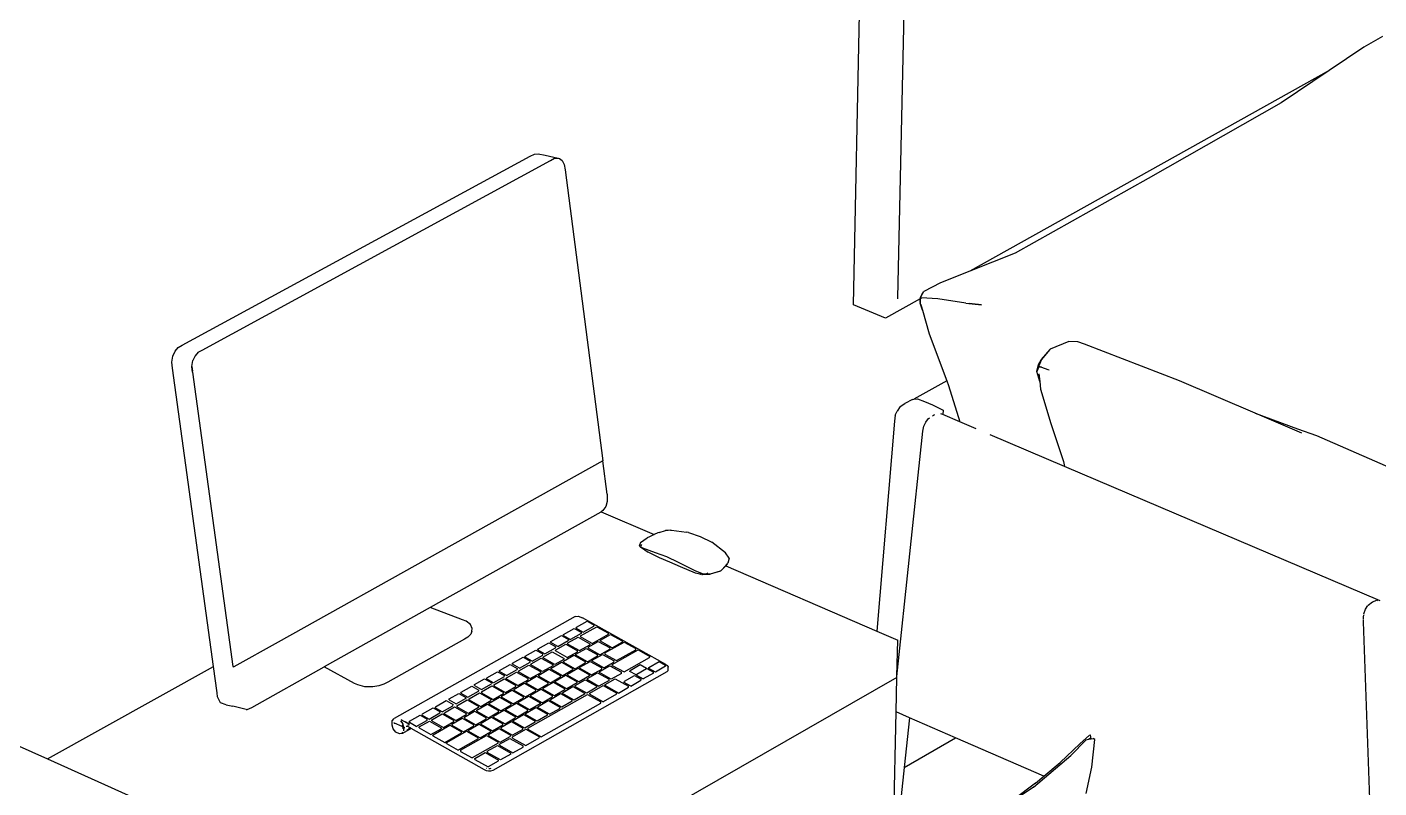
# Model space of a CAD drawing. Header units: millimetres. Extents: x -650 to 3773, y 316 to 2389.
# Drawn here: x -132.5 to -33.5, y 1138.8 to 1194.6 of the extents above; entities that cross this region are included whole.
import ezdxf

# ---------------------------------------------------------------- set-up
doc = ezdxf.new("R2010")
doc.units = ezdxf.units.MM

# ---------------------------------------------------------------- blocks, each defined once
blk = doc.blocks.new('A$C32a77e9e')
for p, q in [((577.871, 479.083), (579.21, 544.712)), ((581.136, 479.582), (582.501, 543.291)), ((615.241, 497.95), (612.701, 496.245)), ((616.611, 498.741), (615.241, 497.95)), ((612.701, 496.245), (586.395, 481.544)), ((612.701, 496.245), (609.179, 493.881)), ((609.179, 493.881), (599.453, 488.327)), ((528.736, 476.112), (554.202, 489.975)), ((554.202, 489.975), (554.511, 490.125)), ((554.511, 490.125), (554.78, 490.13)), ((554.78, 490.13), (555.299, 490.031)), ((555.299, 490.031), (556.263, 489.827)), ((530.178, 475.761), (555.688, 489.663)), ((555.688, 489.663), (555.997, 489.817)), ((555.997, 489.817), (556.263, 489.827)), ((556.263, 489.827), (556.287, 489.807)), ((556.263, 489.827), (556.345, 489.809)), ((556.345, 489.809), (556.538, 489.646)), ((556.538, 489.646), (556.685, 489.364)), ((556.685, 489.364), (556.756, 488.961)), ((556.756, 488.961), (559.524, 467.642)), ((599.453, 488.327), (589.709, 482.853)), ((589.709, 482.853), (586.395, 481.544)), ((586.395, 481.544), (584.25, 480.697)), ((584.25, 480.697), (583.033, 480.042)), ((582.754, 479.51), (580.214, 478.09)), ((581.135, 479.512), (581.136, 479.582)), ((582.754, 479.51), (582.753, 479.19)), ((582.924, 478.69), (582.753, 479.19)), ((582.755, 479.525), (582.754, 479.51)), ((582.763, 479.515), (582.754, 479.51)), ((582.763, 479.531), (582.755, 479.525)), ((582.763, 479.545), (582.781, 479.578)), ((582.81, 479.568), (582.763, 479.531)), ((582.824, 479.549), (582.763, 479.515)), ((582.763, 479.531), (582.763, 479.545)), ((582.763, 479.515), (582.763, 479.531)), ((582.765, 479.252), (582.763, 479.515)), ((582.876, 479.802), (582.765, 479.584)), ((582.765, 479.584), (582.781, 479.578)), ((582.781, 479.578), (582.783, 479.583)), ((582.781, 479.578), (582.81, 479.568)), ((582.79, 479.131), (582.838, 478.993)), ((582.795, 479.606), (582.863, 479.733)), ((582.806, 479.106), (582.838, 478.993)), ((582.831, 479.584), (582.81, 479.568)), ((582.81, 479.568), (582.827, 479.561)), ((584.043, 479.51), (582.831, 479.584)), ((582.876, 479.802), (583.033, 480.042)), ((586.099, 479.196), (584.043, 479.51)), ((586.099, 479.196), (587.252, 479.068)), ((587.252, 479.068), (586.353, 479.162)), ((580.214, 478.09), (577.871, 479.083)), ((582.838, 478.993), (582.924, 478.69)), ((582.924, 478.69), (583.421, 476.95)), ((583.421, 476.95), (584.712, 473.506)), ((593.652, 476.38), (592.287, 475.824)), ((594.303, 476.36), (593.652, 476.38)), ((594.791, 476.203), (594.303, 476.36)), ((601.751, 473.498), (594.791, 476.203)), ((527.973, 474.875), (528.05, 475.322)), ((528.05, 475.322), (528.217, 475.688)), ((528.217, 475.688), (528.442, 475.944)), ((528.442, 475.944), (528.736, 476.112)), ((529.667, 475.349), (529.506, 474.992)), ((529.887, 475.597), (529.667, 475.349)), ((529.887, 475.597), (530.178, 475.761)), ((592.263, 475.798), (591.616, 475.039)), ((591.642, 475.064), (592.267, 475.8)), ((592.267, 475.8), (592.263, 475.798)), ((592.267, 475.8), (592.287, 475.824)), ((528.014, 474.443), (527.973, 474.875)), ((531.011, 452.579), (528.014, 474.443)), ((529.433, 474.562), (529.506, 474.992)), ((529.476, 474.138), (529.433, 474.562)), ((529.433, 474.562), (529.483, 474.216)), ((529.476, 474.138), (532.424, 452.577)), ((591.293, 474.216), (591.43, 474.698)), ((591.293, 474.216), (591.438, 474.586)), ((591.293, 474.216), (591.427, 474.572)), ((591.293, 474.216), (591.302, 474.186)), ((591.436, 474.542), (591.302, 474.186)), ((591.52, 473.459), (591.302, 474.186)), ((591.427, 474.572), (591.616, 475.039)), ((591.43, 474.698), (591.616, 475.039)), ((591.544, 474.518), (591.436, 474.542)), ((591.642, 475.064), (591.453, 474.598)), ((591.453, 474.598), (591.544, 474.518)), ((591.572, 474.512), (591.544, 474.518)), ((591.594, 474.566), (591.572, 474.512)), ((591.631, 474.499), (591.572, 474.512)), ((591.631, 474.499), (592.098, 474.335)), ((592.098, 474.335), (592.193, 474.301)), ((584.712, 473.506), (582.305, 472.151)), ((584.712, 473.506), (584.838, 473.17)), ((584.838, 473.17), (585.666, 470.497)), ((591.459, 474.018), (591.52, 473.459)), ((591.52, 473.459), (591.581, 472.9)), ((607.296, 471.133), (601.751, 473.498)), ((582.305, 472.151), (582.568, 472.189)), ((582.568, 472.189), (583.067, 471.997)), ((591.581, 472.9), (592.318, 470.38)), ((580.926, 470.997), (581.066, 471.285)), ((581.3, 471.635), (581.066, 471.285)), ((581.3, 471.635), (581.643, 471.837)), ((582.189, 472.135), (581.643, 471.837)), ((582.189, 472.135), (582.305, 472.151)), ((583.067, 471.997), (583.652, 471.736)), ((583.652, 471.736), (584.441, 471.35)), ((584.441, 471.35), (584.408, 471.033)), ((580.869, 470.557), (579.593, 455.169)), ((580.926, 470.997), (580.869, 470.557)), ((582.96, 469.806), (583.035, 470.177)), ((583.035, 470.177), (583.172, 470.486)), ((583.172, 470.486), (583.374, 470.738)), ((583.374, 470.738), (583.456, 470.795)), ((583.653, 470.932), (583.736, 470.989)), ((583.736, 470.989), (583.825, 471.028)), ((584.408, 471.033), (584.268, 471.092)), ((585.666, 470.497), (584.408, 471.033)), ((586.869, 469.985), (585.666, 470.497)), ((592.318, 470.38), (593.26, 467.595)), ((607.296, 471.133), (610.392, 469.997)), ((610.714, 469.675), (607.296, 471.133)), ((581.061, 451.847), (582.96, 469.806)), ((593.339, 467.229), (587.894, 469.548)), ((610.392, 469.997), (611.778, 469.489)), ((611.778, 469.489), (619.154, 466.28)), ((559.524, 467.641), (535.743, 454.365)), ((559.527, 467.641), (559.524, 467.642)), ((559.524, 467.642), (559.524, 467.641)), ((559.844, 465.201), (559.527, 467.641)), ((593.26, 467.595), (593.339, 467.229)), ((616.432, 457.395), (593.339, 467.229)), ((559.734, 464.303), (559.532, 464.014)), ((559.845, 464.668), (559.734, 464.303)), ((559.844, 465.201), (559.845, 464.668)), ((559.373, 463.883), (546.895, 456.892)), ((559.414, 463.917), (559.373, 463.883)), ((559.532, 464.014), (559.414, 463.917)), ((559.414, 463.917), (563.286, 462.239)), ((563.554, 462.362), (563.286, 462.239)), ((563.644, 462.392), (563.554, 462.362)), ((563.644, 462.392), (564.108, 462.536)), ((564.31, 462.548), (564.108, 462.536)), ((564.31, 462.548), (564.116, 462.535)), ((564.484, 462.56), (564.31, 462.548)), ((564.484, 462.56), (564.542, 462.562)), ((564.542, 462.562), (565.652, 462.412)), ((565.787, 462.392), (565.652, 462.412)), ((565.787, 462.392), (566.659, 462.102)), ((562.292, 461.653), (562.201, 461.464)), ((562.242, 461.376), (562.201, 461.464)), ((562.242, 461.376), (562.283, 461.35)), ((562.276, 461.337), (562.283, 461.35)), ((562.276, 461.337), (562.833, 460.947)), ((562.283, 461.35), (562.292, 461.368)), ((562.283, 461.35), (562.422, 461.263)), ((562.292, 461.653), (562.77, 461.999)), ((562.31, 461.4), (562.373, 461.518)), ((562.938, 462.079), (562.77, 461.999)), ((563.286, 462.239), (562.938, 462.079)), ((563.286, 462.239), (563.292, 462.236)), ((566.659, 462.102), (567.497, 461.676)), ((568.509, 460.901), (567.497, 461.676)), ((562.422, 461.263), (563.364, 460.929)), ((563.676, 460.531), (562.833, 460.947)), ((563.364, 460.929), (564.194, 460.62)), ((564.433, 460.215), (563.676, 460.531)), ((564.194, 460.62), (565.051, 460.209)), ((568.782, 460.511), (568.509, 460.901)), ((568.782, 460.511), (568.689, 460.137)), ((487.119, 460.051), (518.858, 445.8)), ((565.203, 459.871), (564.433, 460.215)), ((565.051, 460.209), (566.3, 459.579)), ((566.314, 459.419), (565.203, 459.871)), ((566.3, 459.579), (566.868, 459.368)), ((566.618, 459.348), (566.314, 459.419)), ((566.618, 459.348), (566.646, 459.339)), ((566.673, 459.335), (566.618, 459.348)), ((566.646, 459.339), (566.673, 459.335)), ((566.807, 459.303), (566.673, 459.335)), ((566.772, 459.32), (566.783, 459.319)), ((566.783, 459.319), (566.83, 459.32)), ((566.807, 459.303), (567.392, 459.344)), ((566.868, 459.368), (567.091, 459.366)), ((567.029, 459.345), (567.051, 459.349)), ((567.051, 459.349), (567.091, 459.366)), ((567.091, 459.366), (567.132, 459.383)), ((567.091, 459.366), (567.406, 459.363)), ((567.132, 459.383), (567.212, 459.428)), ((568.136, 459.556), (567.392, 459.344)), ((567.406, 459.363), (568.152, 459.572)), ((568.152, 459.572), (568.136, 459.556)), ((568.152, 459.572), (568.168, 459.576)), ((568.168, 459.576), (568.542, 459.96)), ((568.537, 459.962), (568.194, 459.614)), ((568.526, 459.967), (568.537, 459.962)), ((568.602, 460.028), (568.537, 459.962)), ((568.537, 459.962), (568.542, 459.96)), ((568.542, 459.96), (568.64, 460.061)), ((568.542, 459.96), (579.593, 455.169)), ((568.609, 460.054), (568.602, 460.028)), ((568.64, 460.061), (568.689, 460.137)), ((615.871, 457.306), (616.187, 457.43)), ((616.199, 457.427), (616.245, 457.416)), ((546.895, 456.892), (539.121, 452.537)), ((549.255, 455.997), (546.895, 456.892)), ((615.218, 456.18), (615.238, 456.361)), ((615.251, 456.432), (615.358, 456.77)), ((615.358, 456.77), (615.543, 457.04)), ((615.556, 457.059), (615.559, 457.064)), ((615.559, 457.064), (615.871, 457.306)), ((557.509, 456.24), (544.247, 448.761)), ((549.527, 455.883), (549.255, 455.997)), ((549.843, 455.638), (549.527, 455.883)), ((549.946, 455.346), (549.843, 455.638)), ((549.945, 455.159), (549.946, 455.346)), ((556.653, 454.926), (557.427, 455.363)), ((557.427, 455.363), (557.94, 455.075)), ((557.509, 456.24), (557.729, 456.27)), ((557.584, 455.377), (557.592, 455.456)), ((557.584, 455.377), (558.096, 455.089)), ((557.592, 455.456), (558.367, 455.893)), ((557.729, 456.27), (558.028, 456.144)), ((557.894, 454.815), (559.087, 455.489)), ((564.128, 452.721), (558.028, 456.144)), ((558.096, 455.089), (558.871, 455.526)), ((558.367, 455.893), (558.879, 455.605)), ((558.871, 455.526), (558.879, 455.605)), ((559.087, 455.489), (559.942, 455.009)), ((615.219, 456.055), (615.218, 456.18)), ((615.219, 455.844), (615.219, 456.016)), ((616.003, 433.998), (615.219, 455.844)), ((535.743, 454.365), (532.505, 452.558)), ((535.743, 454.365), (535.742, 454.365)), ((549.403, 454.58), (543.773, 451.414)), ((549.652, 454.732), (549.403, 454.58)), ((549.862, 454.931), (549.652, 454.732)), ((549.945, 455.159), (549.862, 454.931)), ((555.717, 454.324), (555.726, 454.402)), ((555.726, 454.402), (556.502, 454.84)), ((556.225, 454.032), (556.999, 454.47)), ((556.502, 454.84), (557.014, 454.551)), ((556.645, 454.847), (556.653, 454.926)), ((556.645, 454.847), (557.155, 454.558)), ((556.974, 454.296), (557.717, 454.715)), ((556.999, 454.47), (557.005, 454.472)), ((557.014, 454.551), (557.005, 454.472)), ((557.932, 454.996), (557.155, 454.558)), ((557.717, 454.715), (558.572, 454.235)), ((557.894, 454.815), (557.885, 454.737)), ((558.74, 454.256), (557.885, 454.737)), ((557.94, 455.075), (557.932, 454.996)), ((558.451, 453.991), (559.195, 454.412)), ((558.74, 454.256), (559.933, 454.931)), ((559.195, 454.412), (560.051, 453.931)), ((559.344, 454.422), (559.352, 454.501)), ((560.2, 453.942), (559.344, 454.422)), ((559.352, 454.501), (560.096, 454.921)), ((559.678, 453.562), (561.091, 454.362)), ((559.933, 454.931), (559.942, 455.009)), ((560.096, 454.921), (560.952, 454.441)), ((560.2, 453.942), (560.937, 454.359)), ((560.937, 454.359), (560.943, 454.362)), ((560.952, 454.441), (560.943, 454.362)), ((561.091, 454.362), (561.947, 453.881)), ((579.593, 455.169), (581.119, 454.508)), ((581.061, 451.847), (581.119, 454.508)), ((553.844, 453.34), (554.621, 453.779)), ((554.348, 452.973), (555.125, 453.411)), ((554.621, 453.779), (555.134, 453.49)), ((554.777, 453.793), (554.786, 453.872)), ((554.777, 453.793), (555.29, 453.505)), ((554.786, 453.872), (555.561, 454.31)), ((555.125, 453.411), (555.134, 453.49)), ((555.172, 453.278), (555.826, 453.647)), ((555.29, 453.505), (556.066, 453.943)), ((555.561, 454.31), (556.075, 454.021)), ((556.225, 454.032), (555.717, 454.324)), ((555.826, 453.647), (556.682, 453.166)), ((556.064, 453.708), (556.073, 453.787)), ((556.92, 453.227), (556.064, 453.708)), ((556.066, 453.943), (556.075, 454.021)), ((556.073, 453.787), (556.817, 454.207)), ((556.645, 452.97), (557.39, 453.391)), ((556.817, 454.207), (557.674, 453.727)), ((556.92, 453.227), (557.665, 453.648)), ((556.965, 454.217), (556.974, 454.296)), ((556.965, 454.217), (557.82, 453.736)), ((557.39, 453.391), (558.247, 452.91)), ((557.539, 453.402), (557.548, 453.481)), ((558.396, 452.921), (557.539, 453.402)), ((557.548, 453.481), (558.293, 453.902)), ((557.665, 453.648), (557.674, 453.727)), ((557.82, 453.736), (558.563, 454.156)), ((558.293, 453.902), (559.149, 453.421)), ((558.451, 453.991), (558.442, 453.912)), ((559.298, 453.431), (558.442, 453.912)), ((558.572, 454.235), (558.563, 454.156)), ((558.751, 453.037), (559.493, 453.457)), ((559.14, 453.342), (559.149, 453.421)), ((559.298, 453.431), (560.042, 453.852)), ((559.493, 453.457), (560.349, 452.976)), ((559.678, 453.562), (559.669, 453.483)), ((559.669, 453.483), (560.526, 453.002)), ((560.042, 453.852), (560.051, 453.931)), ((560.203, 452.72), (562.102, 453.796)), ((560.526, 453.002), (561.938, 453.803)), ((561.938, 453.803), (561.947, 453.881)), ((562.102, 453.796), (562.959, 453.315)), ((518.858, 445.8), (531.011, 452.579)), ((531.277, 450.638), (531.011, 452.579)), ((532.424, 452.577), (532.505, 452.558)), ((533.832, 449.574), (539.121, 452.537)), ((541.341, 451.336), (539.121, 452.537)), ((551.971, 452.283), (552.749, 452.722)), ((552.749, 452.722), (553.26, 452.432)), ((552.906, 452.737), (552.914, 452.816)), ((553.417, 452.447), (552.906, 452.737)), ((552.914, 452.816), (553.692, 453.254)), ((553.26, 452.432), (553.251, 452.353)), ((553.365, 452.257), (554.111, 452.678)), ((553.417, 452.447), (554.196, 452.887)), ((553.692, 453.254), (554.205, 452.965)), ((553.835, 453.261), (553.844, 453.34)), ((553.835, 453.261), (553.839, 453.26)), ((554.348, 452.973), (553.839, 453.26)), ((554.111, 452.678), (554.966, 452.196)), ((554.196, 452.887), (554.205, 452.965)), ((554.26, 452.689), (554.268, 452.768)), ((555.115, 452.207), (554.26, 452.689)), ((554.268, 452.768), (555.013, 453.188)), ((554.835, 451.947), (555.582, 452.369)), ((555.013, 453.188), (555.869, 452.707)), ((555.86, 452.628), (555.115, 452.207)), ((555.163, 453.199), (555.172, 453.278)), ((556.018, 452.718), (555.163, 453.199)), ((555.582, 452.369), (556.439, 451.887)), ((555.733, 452.381), (555.742, 452.459)), ((556.59, 451.899), (555.733, 452.381)), ((555.742, 452.459), (556.487, 452.881)), ((555.869, 452.707), (555.86, 452.628)), ((556.673, 453.088), (556.018, 452.718)), ((556.487, 452.881), (557.343, 452.399)), ((556.636, 452.891), (556.645, 452.97)), ((556.636, 452.891), (557.493, 452.41)), ((556.673, 453.088), (556.682, 453.166)), ((556.947, 452.016), (557.691, 452.437)), ((557.335, 452.32), (557.343, 452.399)), ((557.493, 452.41), (558.238, 452.831)), ((557.691, 452.437), (558.548, 451.955)), ((557.84, 452.448), (557.849, 452.527)), ((557.84, 452.448), (558.696, 451.966)), ((557.849, 452.527), (558.592, 452.947)), ((558.238, 452.831), (558.247, 452.91)), ((558.396, 452.921), (559.14, 453.342)), ((558.592, 452.947), (559.449, 452.466)), ((558.696, 451.966), (559.44, 452.387)), ((558.742, 452.958), (558.751, 453.037)), ((559.597, 452.477), (558.742, 452.958)), ((559.296, 452.206), (560.044, 452.63)), ((559.44, 452.387), (559.449, 452.466)), ((559.597, 452.477), (560.34, 452.897)), ((560.044, 452.63), (560.897, 452.145)), ((560.203, 452.72), (560.194, 452.641)), ((560.194, 452.641), (560.201, 452.638)), ((560.201, 452.638), (561.082, 452.177)), ((560.34, 452.897), (560.349, 452.976)), ((561.082, 452.177), (562.95, 453.237)), ((561.516, 452.289), (562.259, 452.711)), ((562.004, 452.015), (562.713, 452.417)), ((562.259, 452.711), (562.717, 452.454)), ((562.717, 452.454), (562.713, 452.417)), ((562.713, 452.417), (562.747, 452.436)), ((562.747, 452.436), (563.237, 452.162)), ((562.894, 452.431), (562.903, 452.509)), ((563.37, 452.164), (562.894, 452.431)), ((562.903, 452.509), (563.645, 452.93)), ((562.95, 453.237), (562.959, 453.315)), ((564.112, 452.585), (563.37, 452.164)), ((563.645, 452.93), (564.121, 452.663)), ((564.112, 452.585), (564.121, 452.663)), ((564.128, 452.721), (564.242, 452.641)), ((564.242, 452.641), (564.305, 452.554)), ((564.296, 452.466), (564.272, 452.261)), ((564.305, 452.554), (564.296, 452.466)), ((543.773, 451.414), (543.499, 451.272)), ((550.137, 451.249), (550.873, 451.664)), ((550.873, 451.664), (551.386, 451.374)), ((551.026, 451.75), (551.018, 451.672)), ((551.531, 451.382), (551.018, 451.672)), ((551.026, 451.75), (551.805, 452.19)), ((551.386, 451.374), (551.378, 451.295)), ((564.202, 452.177), (551.461, 444.938)), ((552.31, 451.822), (551.531, 451.382)), ((551.555, 451.235), (552.302, 451.657)), ((551.805, 452.19), (552.318, 451.9)), ((551.962, 452.205), (551.971, 452.283)), ((552.475, 451.915), (551.962, 452.205)), ((552.302, 451.657), (553.158, 451.174)), ((552.31, 451.822), (552.318, 451.9)), ((552.452, 451.668), (552.46, 451.746)), ((553.307, 451.185), (552.452, 451.668)), ((581.06, 451.773), (552.459, 435.364)), ((552.46, 451.746), (553.207, 452.168)), ((552.475, 451.915), (553.251, 452.353)), ((553.207, 452.168), (554.062, 451.686)), ((553.307, 451.185), (554.048, 451.604)), ((553.356, 452.179), (553.365, 452.257)), ((554.212, 451.696), (553.356, 452.179)), ((553.921, 451.356), (553.93, 451.435)), ((553.93, 451.435), (554.677, 451.857)), ((554.048, 451.604), (554.054, 451.606)), ((554.054, 451.606), (554.062, 451.686)), ((554.212, 451.696), (554.957, 452.118)), ((554.677, 451.857), (555.534, 451.375)), ((554.827, 451.868), (554.835, 451.947)), ((554.827, 451.868), (554.833, 451.865)), ((554.833, 451.865), (555.683, 451.386)), ((554.966, 452.196), (554.957, 452.118)), ((555.14, 450.993), (555.886, 451.416)), ((555.525, 451.296), (555.534, 451.375)), ((555.683, 451.386), (556.43, 451.808)), ((555.886, 451.416), (556.743, 450.933)), ((556.035, 451.427), (556.044, 451.505)), ((556.892, 450.944), (556.035, 451.427)), ((556.044, 451.505), (556.789, 451.927)), ((556.43, 451.808), (556.439, 451.887)), ((557.335, 452.32), (556.59, 451.899)), ((556.789, 451.927), (557.646, 451.444)), ((556.938, 451.937), (556.947, 452.016)), ((556.938, 451.937), (557.795, 451.455)), ((557.493, 451.184), (558.237, 451.606)), ((557.637, 451.366), (557.646, 451.444)), ((558.539, 451.877), (557.795, 451.455)), ((558.237, 451.606), (559.095, 451.123)), ((558.386, 451.616), (558.395, 451.695)), ((558.386, 451.616), (558.393, 451.613)), ((558.393, 451.613), (559.244, 451.134)), ((558.395, 451.695), (559.139, 452.117)), ((558.548, 451.955), (558.539, 451.877)), ((559.139, 452.117), (559.996, 451.635)), ((559.987, 451.556), (559.244, 451.134)), ((559.288, 452.127), (559.296, 452.206)), ((560.145, 451.645), (559.288, 452.127)), ((559.694, 451.256), (560.438, 451.678)), ((559.987, 451.556), (559.996, 451.635)), ((560.888, 452.067), (560.145, 451.645)), ((560.438, 451.678), (561.416, 451.128)), ((560.888, 452.067), (560.897, 452.145)), ((561.095, 451.409), (561.104, 451.488)), ((561.571, 451.142), (561.095, 451.409)), ((561.104, 451.488), (561.847, 451.91)), ((561.507, 452.21), (561.516, 452.289)), ((561.965, 451.953), (561.507, 452.21)), ((561.571, 451.142), (562.314, 451.564)), ((561.847, 451.91), (562.322, 451.642)), ((561.965, 451.953), (562, 451.973)), ((562, 451.973), (561.995, 451.935)), ((561.995, 451.935), (561.999, 451.934)), ((561.999, 451.934), (562.485, 451.661)), ((562.004, 452.015), (562, 451.973)), ((562, 451.973), (562.039, 451.995)), ((562.314, 451.564), (562.322, 451.642)), ((563.228, 452.083), (562.485, 451.661)), ((563.228, 452.083), (563.237, 452.162)), ((564.202, 452.177), (564.272, 452.261)), ((581.005, 449.248), (581.06, 451.773)), ((581.06, 451.773), (581.061, 451.847)), ((531.319, 450.343), (531.277, 450.638)), ((541.588, 451.216), (541.341, 451.336)), ((542.097, 451.088), (541.588, 451.216)), ((542.677, 451.073), (542.097, 451.088)), ((543.125, 451.143), (542.677, 451.073)), ((543.499, 451.272), (543.125, 451.143)), ((548.272, 450.196), (548.981, 450.596)), ((548.981, 450.596), (549.494, 450.306)), ((549.138, 450.611), (549.147, 450.69)), ((549.138, 450.611), (549.652, 450.321)), ((549.147, 450.69), (549.926, 451.129)), ((549.652, 450.321), (550.432, 450.761)), ((549.741, 450.211), (550.488, 450.633)), ((549.926, 451.129), (550.441, 450.84)), ((550.129, 451.17), (550.137, 451.249)), ((550.129, 451.17), (550.642, 450.88)), ((550.432, 450.761), (550.441, 450.84)), ((550.488, 450.633), (551.345, 450.149)), ((550.649, 450.723), (550.64, 450.645)), ((550.64, 450.645), (551.496, 450.161)), ((550.642, 450.88), (551.378, 451.295)), ((550.649, 450.723), (551.396, 451.145)), ((551.396, 451.145), (552.252, 450.662)), ((551.496, 450.161), (552.244, 450.584)), ((551.555, 451.235), (551.546, 451.156)), ((551.546, 451.156), (552.402, 450.673)), ((552.115, 450.409), (552.106, 450.33)), ((552.115, 450.409), (552.864, 450.832)), ((552.244, 450.584), (552.252, 450.662)), ((552.402, 450.673), (553.149, 451.096)), ((552.864, 450.832), (553.721, 450.349)), ((553.014, 450.843), (553.023, 450.922)), ((553.014, 450.843), (553.871, 450.36)), ((553.023, 450.922), (553.771, 451.345)), ((553.149, 451.096), (553.158, 451.174)), ((553.33, 449.969), (554.077, 450.392)), ((553.771, 451.345), (554.628, 450.862)), ((553.871, 450.36), (554.614, 450.78)), ((554.778, 450.873), (553.921, 451.356)), ((554.04, 448.048), (558.402, 450.522)), ((554.077, 450.392), (554.938, 449.91)), ((554.236, 450.481), (554.227, 450.403)), ((555.084, 449.919), (554.227, 450.403)), ((554.236, 450.481), (554.982, 450.904)), ((554.614, 450.78), (554.619, 450.783)), ((554.619, 450.783), (554.628, 450.862)), ((554.778, 450.873), (555.525, 451.296)), ((554.982, 450.904), (555.838, 450.42)), ((555.14, 450.993), (555.131, 450.915)), ((555.988, 450.432), (555.131, 450.915)), ((555.686, 450.16), (556.432, 450.583)), ((555.829, 450.341), (555.838, 450.42)), ((556.734, 450.854), (555.988, 450.432)), ((556.432, 450.583), (557.289, 450.099)), ((556.581, 450.594), (556.59, 450.672)), ((557.438, 450.11), (556.581, 450.594)), ((556.59, 450.672), (557.335, 451.094)), ((556.734, 450.854), (556.743, 450.933)), ((557.637, 451.366), (556.892, 450.944)), ((557.335, 451.094), (558.192, 450.612)), ((558.184, 450.533), (557.438, 450.11)), ((557.493, 451.184), (557.484, 451.105)), ((558.342, 450.622), (557.484, 451.105)), ((558.192, 450.612), (558.184, 450.533)), ((559.086, 451.045), (558.342, 450.622)), ((558.402, 450.522), (559.38, 449.971)), ((558.569, 450.543), (558.577, 450.622)), ((558.569, 450.543), (559.547, 449.992)), ((558.577, 450.622), (559.56, 451.179)), ((559.086, 451.045), (559.095, 451.123)), ((560.529, 450.55), (559.547, 449.992)), ((559.56, 451.179), (560.538, 450.629)), ((559.686, 451.177), (559.694, 451.256)), ((560.664, 450.627), (559.686, 451.177)), ((560.529, 450.55), (560.538, 450.629)), ((560.664, 450.627), (561.402, 451.046)), ((561.402, 451.046), (561.407, 451.048)), ((561.407, 451.048), (561.416, 451.128)), ((531.535, 449.917), (531.319, 450.343)), ((531.942, 449.765), (531.535, 449.917)), ((531.942, 449.765), (532.445, 449.655)), ((533.399, 449.43), (532.445, 449.655)), ((533.399, 449.43), (533.482, 449.41)), ((533.482, 449.41), (533.832, 449.574)), ((546.314, 449.091), (547.097, 449.533)), ((547.097, 449.533), (547.611, 449.242)), ((547.264, 449.627), (547.255, 449.548)), ((547.769, 449.258), (547.255, 449.548)), ((547.264, 449.627), (548.046, 450.068)), ((547.769, 449.258), (548.551, 449.699)), ((547.924, 449.184), (548.674, 449.608)), ((548.046, 450.068), (548.56, 449.778)), ((548.264, 450.117), (548.272, 450.196)), ((548.264, 450.117), (548.778, 449.827)), ((548.551, 449.699), (548.56, 449.778)), ((548.674, 449.608), (549.53, 449.124)), ((548.778, 449.827), (549.48, 450.224)), ((548.833, 449.698), (548.824, 449.619)), ((549.681, 449.135), (548.824, 449.619)), ((548.833, 449.698), (549.582, 450.121)), ((549.48, 450.224), (549.485, 450.226)), ((549.494, 450.306), (549.485, 450.226)), ((549.582, 450.121), (550.439, 449.637)), ((550.43, 449.558), (549.681, 449.135)), ((549.732, 450.132), (549.741, 450.211)), ((549.732, 450.132), (550.589, 449.648)), ((550.296, 449.38), (551.047, 449.805)), ((550.43, 449.558), (550.439, 449.637)), ((550.589, 449.648), (551.336, 450.07)), ((551.047, 449.805), (551.904, 449.32)), ((551.197, 449.816), (551.206, 449.895)), ((552.054, 449.332), (551.197, 449.816)), ((551.206, 449.895), (551.955, 450.318)), ((551.345, 450.149), (551.336, 450.07)), ((551.955, 450.318), (552.813, 449.835)), ((552.054, 449.332), (552.804, 449.756)), ((552.963, 449.846), (552.106, 450.33)), ((552.415, 449.377), (552.424, 449.456)), ((552.424, 449.456), (553.171, 449.879)), ((552.804, 449.756), (552.813, 449.835)), ((552.963, 449.846), (553.712, 450.27)), ((553.171, 449.879), (554.029, 449.395)), ((553.321, 449.89), (553.33, 449.969)), ((554.178, 449.406), (553.321, 449.89)), ((553.712, 450.27), (553.721, 450.349)), ((553.875, 449.134), (554.622, 449.557)), ((554.02, 449.316), (554.029, 449.395)), ((554.929, 449.832), (554.178, 449.406)), ((554.622, 449.557), (555.48, 449.073)), ((554.772, 449.568), (554.781, 449.647)), ((555.63, 449.084), (554.772, 449.568)), ((554.781, 449.647), (555.527, 450.07)), ((554.938, 449.91), (554.929, 449.832)), ((555.01, 447.416), (559.371, 449.893)), ((555.084, 449.919), (555.823, 450.338)), ((555.527, 450.07), (556.383, 449.585)), ((555.63, 449.084), (556.369, 449.504)), ((555.677, 450.081), (555.686, 450.16)), ((556.535, 449.598), (555.677, 450.081)), ((555.823, 450.338), (555.829, 450.341)), ((556.369, 449.504), (556.374, 449.506)), ((556.383, 449.585), (556.374, 449.506)), ((557.28, 450.021), (556.535, 449.598)), ((557.28, 450.021), (557.289, 450.099)), ((559.371, 449.893), (559.38, 449.971)), ((544.09, 448.28), (544.093, 448.582)), ((544.093, 448.582), (544.247, 448.761)), ((544.256, 448.435), (544.214, 448.411)), ((544.248, 448.425), (544.214, 448.411)), ((544.248, 448.425), (544.281, 448.413)), ((544.826, 448.169), (544.281, 448.413)), ((544.7, 448.593), (544.885, 448.372)), ((545.362, 448.325), (544.766, 448.663)), ((545.362, 448.325), (545.044, 448.505)), ((545.357, 448.477), (545.366, 448.556)), ((545.357, 448.477), (545.361, 448.475)), ((545.869, 448.185), (545.361, 448.475)), ((545.366, 448.556), (546.147, 448.997)), ((545.869, 448.185), (546.647, 448.624)), ((546.086, 448.147), (546.838, 448.571)), ((546.147, 448.997), (546.661, 448.706)), ((546.306, 449.012), (546.314, 449.091)), ((546.306, 449.012), (546.82, 448.721)), ((546.647, 448.624), (546.653, 448.627)), ((546.653, 448.627), (546.661, 448.706)), ((546.82, 448.721), (547.602, 449.164)), ((546.838, 448.571), (547.695, 448.086)), ((547.005, 448.592), (547.014, 448.67)), ((547.005, 448.592), (547.862, 448.106)), ((547.014, 448.67), (547.765, 449.095)), ((547.602, 449.164), (547.611, 449.242)), ((547.765, 449.095), (548.621, 448.61)), ((547.862, 448.106), (548.613, 448.531)), ((547.915, 449.106), (547.924, 449.184)), ((548.77, 448.62), (547.915, 449.106)), ((548.474, 448.35), (549.226, 448.775)), ((548.613, 448.531), (548.621, 448.61)), ((548.77, 448.62), (549.522, 449.045)), ((549.226, 448.775), (550.084, 448.29)), ((549.387, 448.867), (549.379, 448.788)), ((549.379, 448.788), (550.234, 448.302)), ((549.387, 448.867), (550.137, 449.29)), ((549.53, 449.124), (549.522, 449.045)), ((550.137, 449.29), (550.994, 448.806)), ((550.234, 448.302), (550.986, 448.727)), ((550.288, 449.302), (550.296, 449.38)), ((550.288, 449.302), (551.145, 448.817)), ((550.598, 448.348), (550.606, 448.427)), ((550.606, 448.427), (551.357, 448.852)), ((550.986, 448.727), (550.994, 448.806)), ((551.145, 448.817), (551.895, 449.242)), ((551.357, 448.852), (552.215, 448.367)), ((551.507, 448.863), (551.516, 448.942)), ((551.507, 448.863), (552.365, 448.379)), ((551.516, 448.942), (552.265, 449.366)), ((551.895, 449.242), (551.904, 449.32)), ((552.06, 448.106), (552.809, 448.53)), ((552.265, 449.366), (553.122, 448.882)), ((552.365, 448.379), (553.113, 448.803)), ((553.272, 448.893), (552.415, 449.377)), ((552.809, 448.53), (553.668, 448.045)), ((552.959, 448.541), (552.968, 448.62)), ((553.817, 448.056), (552.959, 448.541)), ((552.968, 448.62), (553.716, 449.044)), ((553.122, 448.882), (553.113, 448.803)), ((553.272, 448.893), (554.02, 449.316)), ((553.716, 449.044), (554.574, 448.559)), ((554.565, 448.481), (553.817, 448.056)), ((553.866, 449.055), (553.875, 449.134)), ((554.724, 448.571), (553.866, 449.055)), ((554.565, 448.481), (554.574, 448.559)), ((555.471, 448.994), (554.724, 448.571)), ((555.471, 448.994), (555.48, 449.073)), ((580.779, 438.751), (581.005, 449.248)), ((581.985, 448.82), (581.005, 449.248)), ((581.985, 448.82), (581.587, 445.173)), ((585.357, 447.35), (581.985, 448.82)), ((544.184, 448.006), (544.09, 448.28)), ((544.365, 447.761), (544.184, 448.006)), ((544.642, 447.638), (544.365, 447.761)), ((544.846, 447.665), (544.642, 447.638)), ((544.818, 447.721), (544.891, 447.762)), ((544.826, 448.169), (544.859, 448.152)), ((544.902, 448.219), (544.837, 448.248)), ((545.497, 448.037), (544.846, 447.665)), ((544.893, 448.106), (544.859, 448.152)), ((544.935, 448.202), (544.885, 448.372)), ((544.892, 448.033), (544.965, 448.074)), ((544.892, 448.033), (544.901, 448.066)), ((544.901, 448.066), (544.893, 448.106)), ((544.935, 448.202), (544.932, 448.204)), ((544.965, 448.074), (544.934, 447.852)), ((544.967, 448.094), (544.935, 448.202)), ((544.967, 448.094), (544.965, 448.074)), ((544.965, 448.074), (544.974, 448.079)), ((544.984, 448.112), (544.974, 448.079)), ((544.98, 447.812), (544.977, 447.809)), ((544.977, 447.809), (544.98, 447.811)), ((544.98, 448.13), (544.984, 448.112)), ((545.248, 448.175), (545.117, 448.186)), ((545.168, 447.917), (545.441, 448.069)), ((545.331, 448.131), (545.248, 448.175)), ((545.251, 448.262), (545.361, 448.324)), ((545.438, 448.071), (545.292, 447.988)), ((545.438, 448.071), (545.331, 448.131)), ((545.441, 448.069), (545.438, 448.071)), ((545.497, 448.037), (545.441, 448.069)), ((550.857, 444.992), (545.497, 448.037)), ((546.078, 448.068), (546.086, 448.147)), ((546.078, 448.068), (546.935, 447.582)), ((546.935, 447.582), (547.681, 448.004)), ((547.089, 447.493), (547.098, 447.572)), ((547.089, 447.493), (547.947, 447.007)), ((547.098, 447.572), (548.329, 448.268)), ((547.681, 448.004), (547.686, 448.007)), ((547.695, 448.086), (547.686, 448.007)), ((547.947, 447.007), (549.178, 447.704)), ((548.096, 447.006), (549.544, 447.826)), ((548.329, 448.268), (549.187, 447.783)), ((548.474, 448.35), (548.466, 448.271)), ((548.466, 448.271), (549.323, 447.786)), ((549.109, 446.433), (551.007, 447.509)), ((549.178, 447.704), (549.187, 447.783)), ((549.323, 447.786), (550.075, 448.211)), ((549.544, 447.826), (550.402, 447.34)), ((549.69, 447.835), (549.699, 447.913)), ((549.69, 447.835), (550.548, 447.349)), ((549.699, 447.913), (550.449, 448.338)), ((550.075, 448.211), (550.084, 448.29)), ((550.449, 448.338), (551.307, 447.853)), ((550.548, 447.349), (551.298, 447.774)), ((550.598, 448.348), (551.457, 447.864)), ((551.007, 447.509), (551.866, 447.023)), ((551.152, 447.591), (551.143, 447.512)), ((551.143, 447.512), (552.001, 447.026)), ((551.152, 447.591), (551.902, 448.016)), ((551.307, 447.853), (551.298, 447.774)), ((551.457, 447.864), (552.206, 448.289)), ((551.902, 448.016), (552.76, 447.53)), ((552.001, 447.026), (552.751, 447.451)), ((552.06, 448.106), (552.052, 448.027)), ((552.052, 448.027), (552.91, 447.542)), ((552.206, 448.289), (552.215, 448.367)), ((552.76, 447.53), (552.751, 447.451)), ((552.91, 447.407), (553.899, 447.968)), ((553.659, 447.966), (552.91, 447.542)), ((553.659, 447.966), (553.668, 448.045)), ((553.899, 447.968), (554.878, 447.414)), ((554.04, 448.048), (554.031, 447.969)), ((554.031, 447.969), (555.01, 447.416)), ((554.878, 447.414), (554.869, 447.336)), ((594.439, 446.912), (595.154, 447.53)), ((595.154, 447.53), (595.239, 447.558)), ((595.277, 447.27), (595.239, 447.558)), ((548.087, 446.927), (548.096, 447.006)), ((548.087, 446.927), (548.945, 446.441)), ((550.393, 447.261), (548.945, 446.441)), ((549.109, 446.433), (549.1, 446.354)), ((551.857, 446.944), (549.958, 445.867)), ((550.393, 447.261), (550.402, 447.34)), ((551.061, 446.358), (551.812, 446.784)), ((551.812, 446.784), (552.791, 446.229)), ((551.857, 446.944), (551.866, 447.023)), ((551.962, 446.795), (551.971, 446.874)), ((551.962, 446.795), (552.942, 446.241)), ((551.971, 446.874), (552.721, 447.3)), ((552.721, 447.3), (553.7, 446.746)), ((552.901, 447.328), (552.91, 447.407)), ((552.901, 447.328), (553.88, 446.774)), ((552.942, 446.241), (553.691, 446.667)), ((553.691, 446.667), (553.7, 446.746)), ((553.88, 446.774), (554.869, 447.336)), ((581.587, 445.173), (585.357, 447.35)), ((591.814, 444.534), (585.357, 447.35)), ((594.439, 446.912), (593.005, 445.543)), ((593.802, 446.051), (594.915, 447.201)), ((594.915, 447.201), (595.096, 447.236)), ((595.096, 447.236), (595.22, 447.344)), ((595.096, 447.236), (595.234, 447.262)), ((595.22, 447.344), (595.234, 447.262)), ((595.234, 447.262), (595.277, 447.27)), ((595.277, 447.27), (595.432, 447.3)), ((595.318, 445.193), (595.549, 447.219)), ((595.549, 447.219), (595.432, 447.3)), ((518.858, 445.8), (547.913, 432.755)), ((549.1, 446.354), (549.958, 445.867)), ((550.141, 445.762), (550.15, 445.841)), ((550.141, 445.762), (551.121, 445.207)), ((550.15, 445.841), (550.902, 446.268)), ((550.902, 446.268), (551.881, 445.713)), ((551.061, 446.358), (551.052, 446.279)), ((552.032, 445.724), (551.052, 446.279)), ((551.873, 445.634), (551.121, 445.207)), ((551.873, 445.634), (551.881, 445.713)), ((552.782, 446.151), (552.032, 445.724)), ((552.782, 446.151), (552.791, 446.229)), ((591.055, 443.724), (593.802, 446.051)), ((591.814, 444.534), (593.005, 445.543)), ((550.999, 444.927), (550.857, 444.992)), ((551.018, 445.094), (550.99, 445.105)), ((551.155, 444.892), (550.999, 444.927)), ((551.312, 444.897), (551.155, 444.892)), ((551.26, 445.077), (551.174, 445.069)), ((551.329, 445.102), (551.26, 445.077)), ((551.461, 444.938), (551.312, 444.897)), ((551.333, 445.104), (551.329, 445.102)), ((581.587, 445.173), (580.893, 438.816)), ((591.207, 444.02), (591.814, 444.534)), ((594.913, 443.269), (595.318, 445.193)), ((591.055, 443.724), (587.785, 441.523)), ((591.207, 444.02), (589.624, 442.822))]:
    blk.add_line(p, q)

msp = doc.modelspace()

# ---------------------------------------------------------------- block references
msp.add_blockref('A$C32a77e9e', (-649.872, 695.144))

doc.saveas('drawing.dxf')
